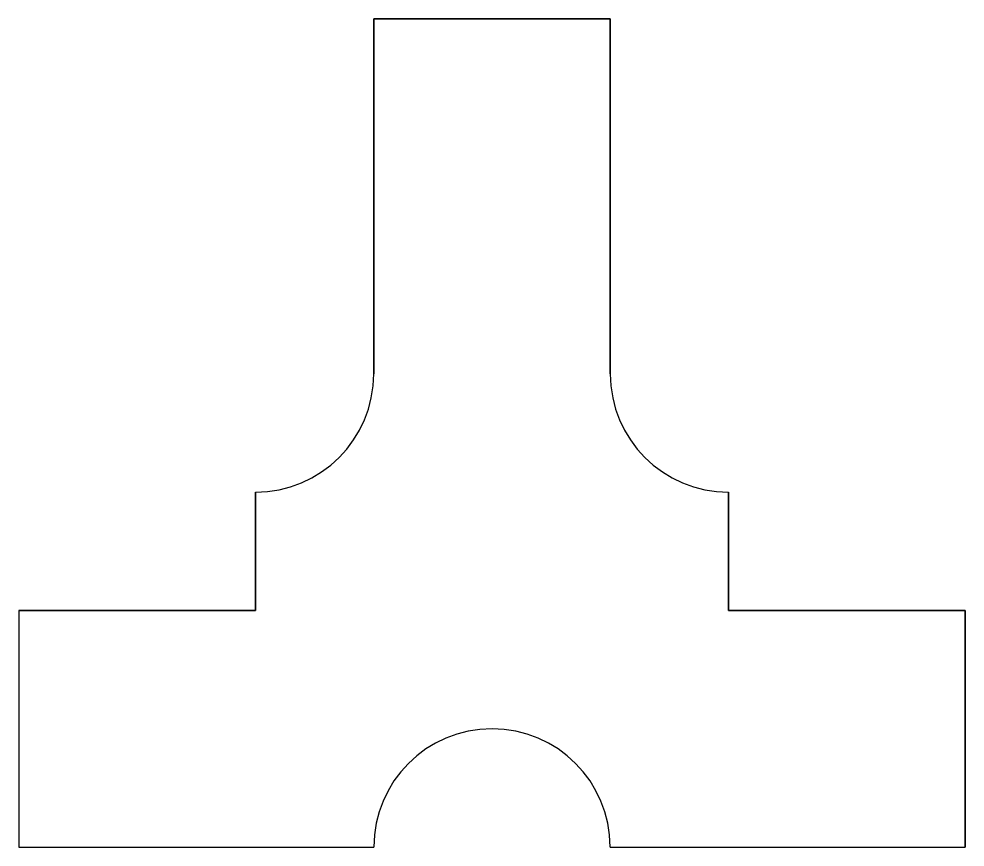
# Model space of a CAD drawing. Extents: x 0 to 8, y 0 to 7.
import ezdxf

# ---------------------------------------------------------------- set-up
doc = ezdxf.new("R2010")
doc.units = 0
doc.layers.get('0').update_dxf_attribs({"linetype": 'CONTINUOUS'})

# ---------------------------------------------------------------- blocks, each defined once
blk = doc.blocks.new('*U11')
at = {"color": 7}
for p, q in [((3, 7), (5, 7)), ((5, 7, 4), (3, 7, 4)), ((3, 7), (3, 4)), ((3, 7, 4), (3, 7)), ((3, 4, 4), (3, 7, 4)), ((5, 4), (5, 7)), ((5, 7), (5, 7, 4)), ((5, 7, 4), (5, 4, 4)), ((3, 4), (3, 4, 4)), ((3, 4), (3, 4, 4)), ((5, 4), (5, 4, 4)), ((5, 4), (5, 4, 4)), ((2, 2), (2, 3)), ((2, 3, 4), (2, 2, 4)), ((2, 3), (2, 3, 4)), ((2, 3), (2, 3, 4)), ((6, 3), (6, 2)), ((6, 2, 4), (6, 3, 4)), ((6, 3), (6, 3, 4)), ((6, 3), (6, 3, 4)), ((0, 2, 4), (2, 2, 4)), ((0, 2), (0, 2, 4)), ((0, 2, 4), (0, 0, 4)), ((0, 2), (0, 0)), ((2, 2), (0, 2)), ((2, 2), (2, 2, 4)), ((6, 2, 4), (8, 2, 4)), ((8, 2), (6, 2)), ((6, 2, 4), (6, 2)), ((8, 2), (8, 2, 4)), ((8, 2, 4), (8, 0, 4)), ((8, 0), (8, 2)), ((4, 1), (4, 1, 4)), ((0, 0), (0, 0, 4)), ((0, 0, 4), (3, 0, 4)), ((0, 0), (3, 0)), ((3, 0), (3, 0, 4)), ((3, 0), (3, 0, 4)), ((5, 0, 4), (8, 0, 4)), ((5, 0), (8, 0)), ((5, 0), (5, 0, 4)), ((5, 0), (5, 0, 4)), ((8, 0, 4), (8, 0))]:
    blk.add_line(p, q, dxfattribs=at)
for centre, start, end in [((2, 4), 270, 0), ((2, 4, 4), 270, 0), ((6, 4), 180, 270), ((6, 4, 4), 180, 270), ((4, 0), 0, 180), ((4, 0, 4), 0, 180)]:
    blk.add_arc(centre, 1, start, end, dxfattribs=at)

msp = doc.modelspace()

# ---------------------------------------------------------------- block references
msp.add_blockref('*U11', (0, 0))

doc.saveas('drawing.dxf')
